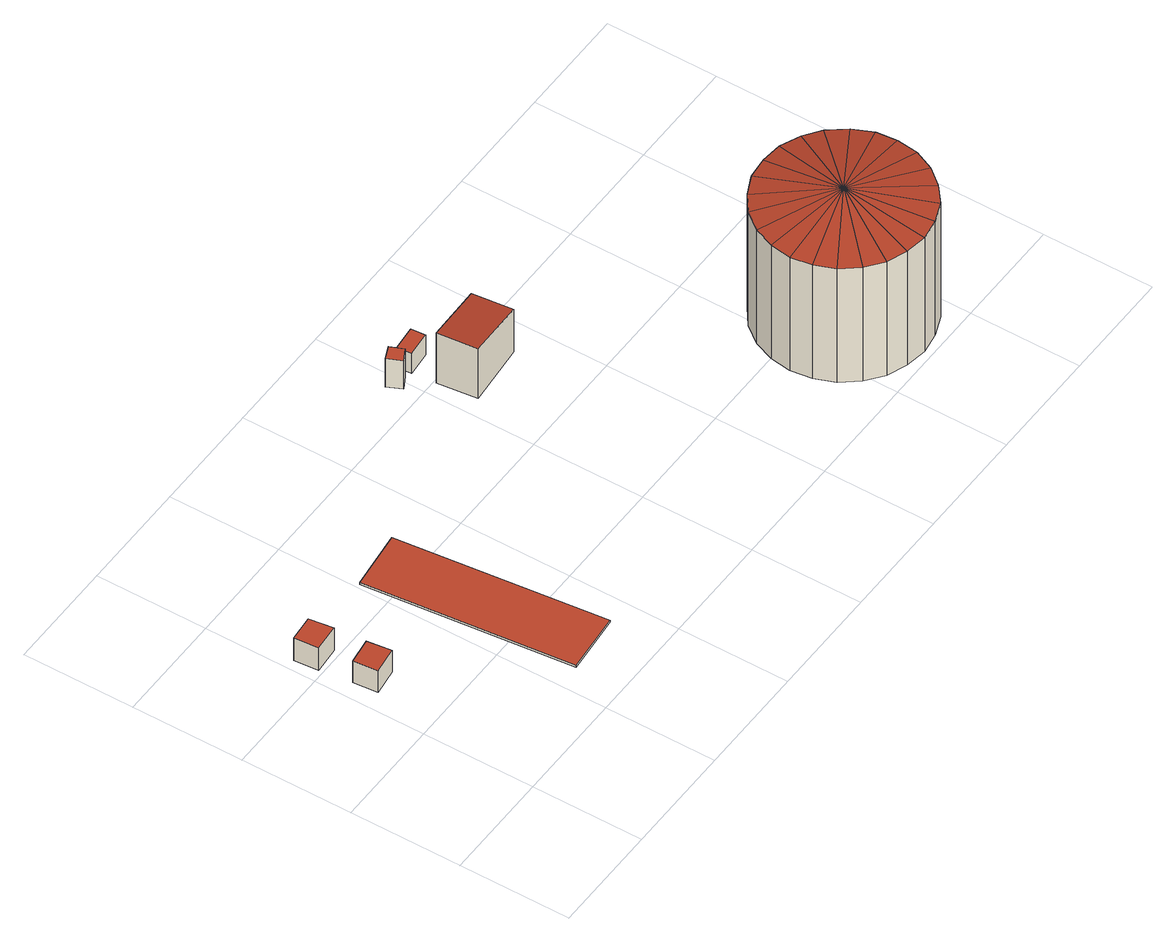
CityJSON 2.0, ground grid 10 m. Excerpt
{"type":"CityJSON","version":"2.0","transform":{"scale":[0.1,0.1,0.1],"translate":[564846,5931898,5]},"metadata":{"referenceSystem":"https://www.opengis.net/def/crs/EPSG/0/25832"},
"CityObjects":{
"building1":{"type":"Building","attributes":{"Grundfläche 2D":5.17,"Grundhöhe NN":5.73},"geometry":[{"type":"Solid","lod":"3","boundaries":[[[[0,1,2,3]],[[3,4,5,0]],[[0,5,6,1]],[[1,6,7,2]],[[2,7,4,3]],[[4,7,6,5]]]],"semantics":{"surfaces":[{"type":"RoofSurface"},{"type":"WallSurface"},{"type":"GroundSurface"}],"values":[[0,1,1,1,1,2]]}}]},
"building2":{"type":"Building","attributes":{"Grundfläche 2D":5.18,"Grundhöhe NN":5.63},"geometry":[{"type":"Solid","lod":"3","boundaries":[[[[8,9,10,11]],[[11,12,13,8]],[[8,13,14,9]],[[9,14,15,10]],[[10,15,12,11]],[[12,15,14,13]]]],"semantics":{"surfaces":[{"type":"RoofSurface"},{"type":"WallSurface"},{"type":"GroundSurface"}],"values":[[0,1,1,1,1,2]]}}]},
"building3":{"type":"Building","attributes":{"Grundfläche 2D":101.65,"Grundhöhe NN":12.89},"geometry":[{"type":"Solid","lod":"3","boundaries":[[[[16,17,18,19]],[[19,20,21,16]],[[16,21,22,17]],[[17,22,23,18]],[[18,23,20,19]],[[20,23,22,21]]]],"semantics":{"surfaces":[{"type":"RoofSurface"},{"type":"WallSurface"},{"type":"GroundSurface"}],"values":[[0,1,1,1,1,2]]}}]},
"building4":{"type":"Building","attributes":{"Grundfläche 2D":1.82,"Grundhöhe NN":5.27},"geometry":[{"type":"Solid","lod":"3","boundaries":[[[[24,25,26,27]],[[27,28,29,24]],[[24,29,30,25]],[[25,30,31,26]],[[26,31,28,27]],[[28,31,30,29]]]],"semantics":{"surfaces":[{"type":"RoofSurface"},{"type":"WallSurface"},{"type":"GroundSurface"}],"values":[[0,1,1,1,1,2]]}}]},
"building5":{"type":"Building","attributes":{"Grundfläche 2D":2.77,"Grundhöhe NN":5.27},"geometry":[{"type":"Solid","lod":"3","boundaries":[[[[32,33,34,35]],[[35,36,37,32]],[[32,37,38,33]],[[33,38,39,34]],[[34,39,36,35]],[[36,39,38,37]]]],"semantics":{"surfaces":[{"type":"RoofSurface"},{"type":"WallSurface"},{"type":"GroundSurface"}],"values":[[0,1,1,1,1,2]]}}]},
"building6":{"type":"Building","attributes":{"Grundfläche 2D":20.54,"Grundhöhe NN":5.25},"geometry":[{"type":"Solid","lod":"3","boundaries":[[[[40,41,42,43]],[[43,44,45,40]],[[40,45,46,41]],[[41,46,47,42]],[[42,47,44,43]],[[44,47,46,45]]]],"semantics":{"surfaces":[{"type":"RoofSurface"},{"type":"WallSurface"},{"type":"GroundSurface"}],"values":[[0,1,1,1,1,2]]}}]},
"building7":{"type":"Building","attributes":{"Grundfläche 2D":169.94,"Grundhöhe NN":5.53},"geometry":[{"type":"Solid","lod":"3","boundaries":[[[[48,49,50]],[[50,49,51]],[[52,49,48]],[[53,49,52]],[[54,49,53]],[[55,49,54]],[[56,49,55]],[[57,49,56]],[[58,49,57]],[[59,49,58]],[[60,49,59]],[[61,49,60]],[[62,49,61]],[[63,49,62]],[[64,49,63]],[[65,49,64]],[[66,49,65]],[[67,49,66]],[[68,49,67]],[[69,49,68]],[[70,49,69]],[[71,49,70]],[[72,49,71]],[[51,49,72]],[[50,73,74,48]],[[48,74,75,52]],[[52,75,76,53]],[[53,76,77,54]],[[54,77,78,55]],[[55,78,79,56]],[[56,79,80,57]],[[57,80,81,58]],[[58,81,82,59]],[[59,82,83,60]],[[60,83,84,61]],[[61,84,85,62]],[[62,85,86,63]],[[63,86,87,64]],[[64,87,88,65]],[[65,88,89,66]],[[66,89,90,67]],[[67,90,91,68]],[[68,91,92,69]],[[51,93,73,50]],[[69,92,94,70]],[[70,94,95,71]],[[71,95,96,72]],[[72,96,93,51]],[[92,91,90,89,88,87,86,85,84,83,82,81,80,79,78,77,76,75,74,73,93,96,95,94]]]],"semantics":{"surfaces":[{"type":"RoofSurface"},{"type":"WallSurface"},{"type":"GroundSurface"}],"values":[[0,0,0,0,0,0,0,0,0,0,0,0,0,0,0,0,0,0,0,0,0,0,0,0,1,1,1,1,1,1,1,1,1,1,1,1,1,1,1,1,1,1,1,1,1,1,1,1,2]]}}]}
},
"vertices":[
[38,154,31],[35,176,31],[12,173,31],[14,151,31],[14,151,7],[38,154,7],[35,176,7],[12,173,7],
[33,204,31],[30,226,31],[7,224,31],[9,202,31],[9,202,6],[33,204,6],[30,226,6],[7,224,6],
[63,2,81],[117,7,81],[97,194,81],[44,188,81],[44,188,79],[63,2,79],[117,7,79],[97,194,79],
[294,315,34],[305,321,34],[300,333,34],[288,328,34],[288,328,3],[294,315,3],[305,321,3],[300,333,3],
[311,319,25],[333,321,25],[332,334,25],[310,332,25],[310,332,3],[311,319,3],[333,321,3],[332,334,3],
[317,262,58],[373,267,50],[369,303,50],[313,298,58],[313,298,3],[317,262,3],[373,267,3],[369,303,3],
[494,28,130],[546,80,142],[482,43,130],[475,61,130],[509,16,130],[527,9,130],[546,6,130],[565,9,130],[583,16,130],[598,28,130],[610,43,130],[618,61,130],[620,80,130],[618,99,130],[610,117,130],[598,133,130],[583,144,130],[565,152,130],[546,154,130],[527,152,130],[509,144,130],[494,133,130],[482,117,130],[475,99,130],[472,80,130],[482,43,5],[494,28,5],[509,16,5],[527,9,5],[546,6,5],[565,9,5],[583,16,5],[598,28,5],[610,43,5],[618,61,5],[620,80,5],[618,99,5],[610,117,5],[598,133,5],[583,144,5],[565,152,5],[546,154,5],[527,152,5],[509,144,5],[494,133,5],[475,61,5],[482,117,5],[475,99,5],[472,80,5]
]}
